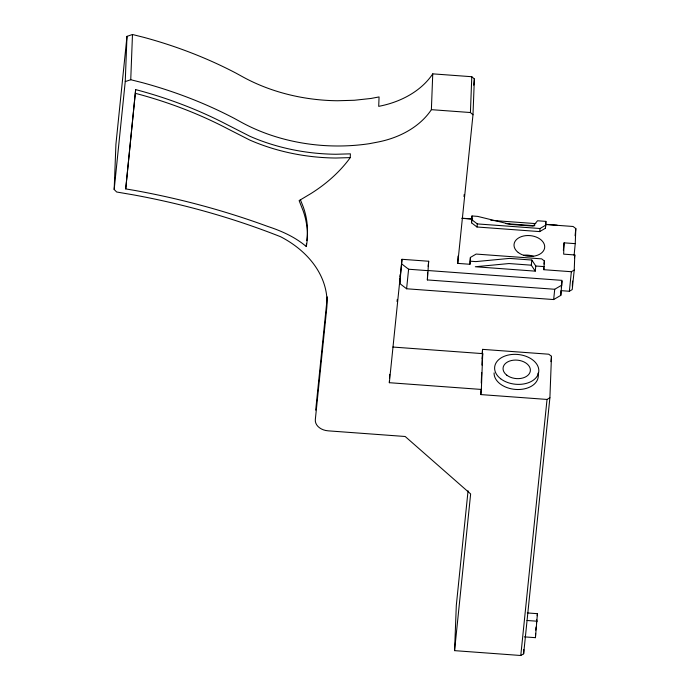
<?xml version="1.0" encoding="UTF-8"?>
<svg xmlns="http://www.w3.org/2000/svg" width="690" height="690" viewBox="0 0 690 690"><rect width="100%" height="100%" fill="white"/><g stroke="black" fill="none" stroke-linecap="round" stroke-linejoin="round"><path stroke-width="1.03" d="M482.12 353.642L482.56 349.356L548.774 354.212L551.482 356.299L549.895 397.759L523.641 653.818L520.778 655.5L454.572 650.644L470.64 493.928L405.177 436.494L328.216 430.845A13.99 10.324 2.2 0 1 315.33 419.546L326.741 308.257A106.079 78.332 2.2 0 0 280.657 236.756A619.655 457.582 2.2 0 0 133.213 194.83L116.688 192.01L114.178 189.508L115.92 144.27L126.986 36.354L132.48 34.5L143.744 37.329A380.466 280.959 2.2 0 1 235.928 73.097L242.923 76.944A159.442 117.74 2.2 0 0 337.591 100.749L354.384 100.266L370.97 98.463L379.069 96.928L378.707 106.346A85.905 63.437 2.2 0 0 432.751 73.856L471.788 76.719L474.366 78.979L472.986 114.79L457.755 263.39L469.95 264.279L470.408 257.43L476.135 254.067L541.659 258.871L544.367 260.958L543.841 269.704L571.363 271.722L574.227 270.04L574.805 254.964L563.652 254.144L564.084 242.837L575.236 243.656L574.097 255.438M114.178 189.508L125.244 81.593L126.986 36.354M125.718 188.905L135.654 89.631L138.397 90.321A369.279 272.697 2.2 0 1 227.864 125.045L249.797 136.232A170.646 126.011 2.2 0 0 335.97 154.258L350.391 153.844L350.244 157.613L348.959 159.407A174.121 128.582 2.2 0 1 310.819 193.631L299.124 200.618L303.117 210.735A126.434 93.366 2.2 0 1 306.688 244.329L306.3 246.563C295.104 236.981 281.546 230.978 267.668 226.415A630.841 465.845 2.2 0 0 135.507 190.569L125.718 188.905L135.654 89.631M125.244 81.593L130.746 79.73L132.48 34.5M306.3 246.563L306.403 243.734M549.895 397.759L547.032 399.441L480.827 394.585L481.353 389.445L389.341 382.7L389.419 380.604M389.496 378.508L389.66 374.325M427.731 270.506L562.048 280.364L560.815 295.355L553.665 299.555L406.6 288.774L399.803 283.547L399.984 278.838M400.071 276.742L400.148 274.646M399.803 283.547L401.994 259.293L428.68 261.251L427.369 279.933L554.717 289.274L561.867 285.074M130.746 79.73L142.011 82.559A380.466 280.959 2.2 0 1 234.186 118.335L241.19 122.173A159.442 117.74 2.2 0 0 369.228 143.701L377.327 142.157A85.905 63.437 2.2 0 0 431.379 109.667L432.751 73.856M427.369 279.933L427.645 272.602M457.755 263.39L458.039 256.059M472.986 114.79L470.416 112.53L471.788 76.719M454.572 650.644L456.306 605.415L468.061 490.771M469.95 264.279L470.408 257.43M471.537 222.818L472.003 215.961L477.575 216.375L510.824 224.483L533.129 226.113L537.527 220.766L545.894 221.378L545.747 225.147L545.428 228.235L539.709 231.599L476.971 226.993L471.537 222.818L472.003 215.961M480.827 394.585L481.025 389.324M481.266 383.002L481.672 372.471M481.956 365.096L482.56 349.356M481.353 389.445L482.724 353.634L392.852 347.044M523.641 653.818L523.805 649.583M543.841 269.704L543.91 267.815M545.428 228.235L545.894 221.378M524.288 636.861L535.449 637.672L535.613 633.368M535.449 637.672L537.424 613.686L527.281 612.936M560.815 295.355L560.996 290.645L569.362 291.258L572.226 289.576L574.227 270.04M572.346 286.393L572.545 281.097M575.236 243.656L575.822 228.571L573.105 226.484L545.574 224.466M563.359 250.332L564.084 242.837M315.692 410.119L327.103 298.83A106.079 78.332 2.2 0 0 327.267 296.881M397.052 301.53L397.276 299.391M389.341 382.7L401.994 259.293M406.6 288.774L408.601 269.229L401.813 264.011M428.145 266.392L428.68 261.251M473.737 85.155L474.366 78.979M463.999 196.581L464.215 194.459M476.971 226.993L477.29 223.914L471.857 219.731M482.198 358.774L482.724 353.634M531.3 265.184L508.987 263.546L475.315 266.745L535.259 271.144L531.3 265.184L531.826 260.044L509.513 258.405L475.841 261.605L470.261 261.2M535.259 271.144L535.785 266.004L531.826 260.044M539.709 231.599L540.029 228.511L545.747 225.147M544.056 264.046L544.367 260.958M553.665 299.555L554.717 289.274M520.778 655.5L547.032 399.441M550.939 361.655L551.482 356.299M561.315 287.558L561.945 281.391M569.362 291.258L571.363 271.722M575.081 235.773L575.822 228.571M535.733 630.134L536.052 627.055M536.475 622.941L536.786 619.853M537.208 615.739L537.424 613.686M574.468 258.077L574.805 254.964M350.244 157.613L335.823 158.027A170.646 126.011 2.2 0 1 249.651 140.001L227.717 128.814A369.279 272.697 2.2 0 0 138.25 94.09L135.516 93.4M431.379 109.667L470.416 112.53M461.929 218.204L472.633 218.989M490.832 220.326L535.776 223.62M545.411 224.328L557.184 225.19M462.162 218.351L471.684 219.049M505.951 223.629L534.862 225.751M477.29 223.914L540.029 228.511M535.785 266.004L544.151 266.616M408.601 269.229L428.318 270.678M526.996 620.482L537.13 621.224M300.357 199.608L303.264 206.966A126.434 93.366 2.2 0 1 306.834 240.56M537.976 373.169A22.166 14.93 5.9 0 1 517.793 389.522A22.166 14.93 5.9 0 1 494.092 372.885M523.779 255.197A15.387 10.359 5.9 0 1 533.603 256.352M506.805 375.179A13.705 9.229 5.9 0 0 529.825 372.721A13.705 9.229 5.9 0 0 513.524 360.18A13.705 9.229 5.9 0 0 506.805 375.179M500.69 378.776A22.166 14.93 5.9 0 0 537.915 374.791A22.166 14.93 5.9 0 0 511.549 354.513A22.166 14.93 5.9 0 0 500.69 378.776M518.242 252.497A15.387 10.359 5.9 0 0 544.082 249.728A15.387 10.359 5.9 0 0 525.789 235.652A15.387 10.359 5.9 0 0 518.242 252.497"/></g></svg>
